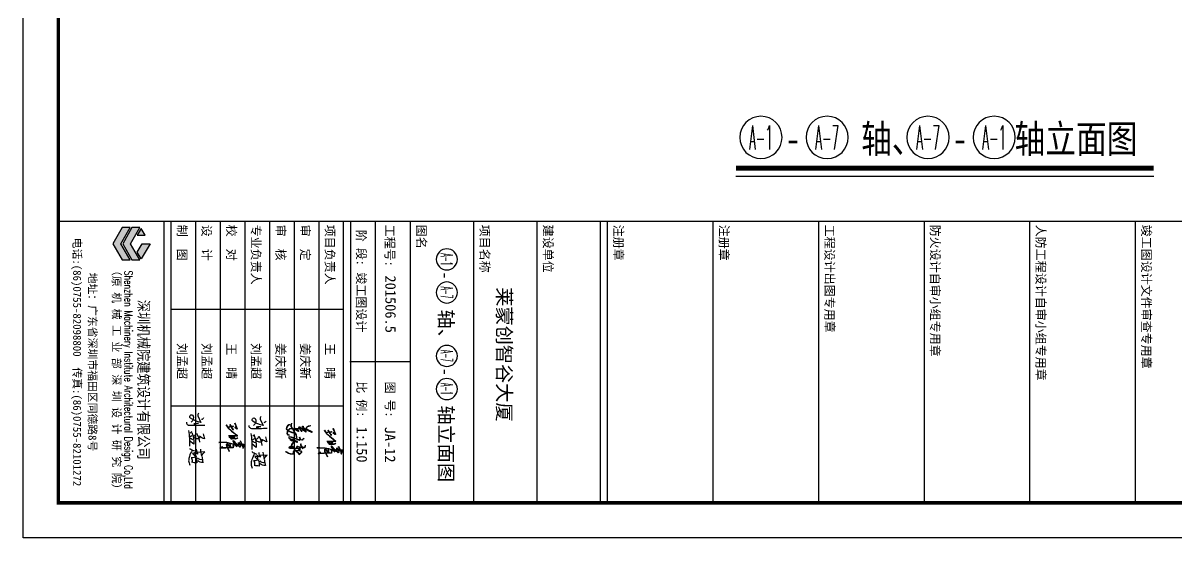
# Model space of a CAD drawing. Extents: x 1980812 to 2578970, y -669191 to 284498.
# Drawn here: x 2354384 to 2403565, y -343756 to -321806 of the extents above; entities that cross this region are included whole.
import ezdxf
from ezdxf.enums import TextEntityAlignment as Align

# ---------------------------------------------------------------- set-up
doc = ezdxf.new("R2010")
doc.units = 0
doc.header["$LTSCALE"] = 1000
doc.header["$MEASUREMENT"] = 0
for name, color, linetype in [('0-电子签名', 7, 'Continuous'), ('AXIS', 3, 'Continuous'), ('AXIS_TEXT', 7, 'Continuous'), ('DIM_SYMB', 3, 'Continuous'), ('PUB_TEXT', 7, 'Continuous'), ('TK', 1, 'Continuous')]:
    doc.layers.add(name, color=color, linetype=linetype)
doc.styles.add('_TCH_AXIS', font='COMPLEX', dxfattribs={"bigfont": 'GBCBIG'})
doc.styles.add('COMPLEX', font='COMPLEX')
doc.styles.add('HEITI', font='simplex.shx', dxfattribs={"width": 0.6, "bigfont": 'hztxt.shx'})
doc.styles.add('SONGTI', font='NSimSun.ttf', dxfattribs={"width": 1.1})
doc.styles.add('黑体', font='simhei.ttf')

# ---------------------------------------------------------------- blocks, each defined once
blk = doc.blocks.new('_AXISO')
blk.add_circle((0, 0), 0.5)
at = {"layer": 'AXIS_TEXT', "style": 'COMPLEX', "width": 1.041667}
blk.add_attdef('A', text='', height=0.56, dxfattribs=at).set_placement((-0.25, -0.28), (0.25, -0.28), align=Align.FIT)
blk = doc.blocks.new('王晴')
at = {"layer": '0-电子签名'}
for p, q in [((200470, -227864), (200610, -227801)), ((200470, -227870), (200609, -227807)), ((200475, -227868), (200615, -227805)), ((200570, -227772), (200568, -227800)), ((200568, -227800), (200576, -227894)), ((200571, -227766), (200569, -227794)), ((200569, -227794), (200577, -227888)), ((200605, -227775), (200570, -227772)), ((200606, -227769), (200571, -227766)), ((200576, -227770), (200574, -227798)), ((200574, -227798), (200581, -227892)), ((200610, -227773), (200576, -227770)), ((200656, -227795), (200605, -227775)), ((200657, -227789), (200606, -227769)), ((200609, -227807), (200656, -227803)), ((200661, -227793), (200610, -227773)), ((200610, -227801), (200657, -227797)), ((200615, -227805), (200661, -227801)), ((200656, -227803), (200656, -227795)), ((200657, -227797), (200657, -227789)), ((200661, -227801), (200661, -227793)), ((200027, -228005), (200173, -227944)), ((200028, -227999), (200174, -227938)), ((200033, -228003), (200178, -227942)), ((200066, -228130), (200161, -228076)), ((200067, -228124), (200162, -228070)), ((200072, -228128), (200167, -228074)), ((200122, -228029), (200114, -228045)), ((200114, -228045), (200122, -228119)), ((200123, -228024), (200115, -228040)), ((200115, -228040), (200123, -228114)), ((200127, -228027), (200120, -228043)), ((200120, -228043), (200127, -228118)), ((200178, -227954), (200136, -228003)), ((200179, -227948), (200137, -227997)), ((200184, -227952), (200142, -228001)), ((200155, -228165), (200226, -228085)), ((200156, -228159), (200227, -228079)), ((200161, -228076), (200199, -228047)), ((200161, -228163), (200232, -228083)), ((200162, -228070), (200200, -228041)), ((200167, -228074), (200205, -228045)), ((200173, -227944), (200178, -227954)), ((200174, -227938), (200179, -227948)), ((200199, -228047), (200174, -228041)), ((200200, -228041), (200175, -228035)), ((200178, -227942), (200184, -227952)), ((200205, -228045), (200180, -228039)), ((200226, -228085), (200296, -227996)), ((200227, -228079), (200297, -227990)), ((200232, -228083), (200302, -227994)), ((200296, -227996), (200344, -227938)), ((200297, -227990), (200345, -227932)), ((200302, -227994), (200350, -227936)), ((200344, -227938), (200353, -227948)), ((200345, -227932), (200354, -227942)), ((200350, -227936), (200359, -227946)), ((200353, -227948), (200354, -228157)), ((200354, -227942), (200355, -228151)), ((200357, -228050), (200360, -228029)), ((200358, -228044), (200361, -228024)), ((200359, -227946), (200360, -228155)), ((200360, -228029), (200397, -228012)), ((200361, -228024), (200398, -228006)), ((200402, -228054), (200362, -228121)), ((200363, -228048), (200366, -228027)), ((200403, -228048), (200363, -228115)), ((200366, -228027), (200402, -228010)), ((200408, -228052), (200368, -228119)), ((200368, -228140), (200424, -228067)), ((200369, -228134), (200425, -228061)), ((200373, -228138), (200430, -228065)), ((200394, -227952), (200408, -227941)), ((200395, -227946), (200409, -227935)), ((200397, -228012), (200416, -228025)), ((200398, -228006), (200416, -228019)), ((200400, -227950), (200414, -227939)), ((200402, -228010), (200421, -228023)), ((200416, -228025), (200402, -228054)), ((200416, -228019), (200403, -228048)), ((200408, -227941), (200427, -227983)), ((200421, -228023), (200408, -228052)), ((200409, -227935), (200428, -227977)), ((200414, -227939), (200433, -227981)), ((200427, -227983), (200423, -228106)), ((200428, -227977), (200424, -228101)), ((200433, -227981), (200429, -228104)), ((200482, -228026), (200471, -228047)), ((200471, -228047), (200513, -228031)), ((200483, -228020), (200472, -228041)), ((200472, -228041), (200514, -228025)), ((200488, -228024), (200477, -228045)), ((200477, -228045), (200519, -228029)), ((200542, -227971), (200482, -228026)), ((200543, -227965), (200483, -228020)), ((200548, -227969), (200488, -228024)), ((200513, -228031), (200565, -227989)), ((200514, -228025), (200566, -227983)), ((200515, -227909), (200581, -227858)), ((200565, -227917), (200515, -227909)), ((200516, -227903), (200582, -227852)), ((200566, -227912), (200516, -227903)), ((200519, -228029), (200571, -227987)), ((200521, -227907), (200587, -227856)), ((200571, -227915), (200521, -227907)), ((200561, -228035), (200539, -228112)), ((200562, -228029), (200540, -228106)), ((200571, -227944), (200542, -227971)), ((200572, -227938), (200543, -227965)), ((200567, -228033), (200545, -228110)), ((200577, -227942), (200548, -227969)), ((200580, -227993), (200561, -228035)), ((200581, -227987), (200562, -228029)), ((200576, -227894), (200565, -227917)), ((200565, -227989), (200616, -227954)), ((200577, -227888), (200566, -227912)), ((200566, -227983), (200617, -227948)), ((200586, -227991), (200567, -228033)), ((200631, -227873), (200571, -227944)), ((200581, -227892), (200571, -227915)), ((200571, -227987), (200622, -227952)), ((200632, -227867), (200572, -227938)), ((200636, -227871), (200577, -227942)), ((200578, -228051), (200599, -228037)), ((200579, -228045), (200600, -228031)), ((200616, -227954), (200580, -227993)), ((200581, -227858), (200610, -227861)), ((200617, -227948), (200581, -227987)), ((200582, -227852), (200611, -227855)), ((200584, -228049), (200605, -228035)), ((200622, -227952), (200586, -227991)), ((200587, -227856), (200616, -227859)), ((200599, -228037), (200626, -228040)), ((200600, -228031), (200627, -228034)), ((200605, -228035), (200632, -228038)), ((200610, -227861), (200631, -227873)), ((200611, -227855), (200632, -227867)), ((200616, -227859), (200636, -227871)), ((200626, -228040), (200643, -228047)), ((200627, -228034), (200643, -228041)), ((200632, -228038), (200648, -228045)), ((200643, -228092), (200641, -228137)), ((200643, -228086), (200642, -228131)), ((200643, -228041), (200643, -228086)), ((200643, -228047), (200643, -228092)), ((200648, -228090), (200647, -228135)), ((200648, -228045), (200648, -228090)), ((200077, -228215), (200156, -228159)), ((200077, -228221), (200155, -228165)), ((200082, -228219), (200161, -228163)), ((200122, -228119), (200142, -228176)), ((200123, -228114), (200143, -228170)), ((200127, -228118), (200148, -228174)), ((200362, -228121), (200363, -228138)), ((200363, -228115), (200364, -228132)), ((200363, -228138), (200368, -228140)), ((200364, -228132), (200369, -228134)), ((200368, -228119), (200369, -228136)), ((200369, -228136), (200373, -228138)), ((200519, -228201), (200513, -228335)), ((200513, -228335), (200516, -228400)), ((200520, -228195), (200514, -228329)), ((200514, -228329), (200517, -228394)), ((200539, -228112), (200519, -228201)), ((200525, -228199), (200519, -228333)), ((200519, -228333), (200522, -228398)), ((200540, -228106), (200520, -228195)), ((200545, -228110), (200525, -228199)), ((200535, -228131), (200633, -228110)), ((200536, -228125), (200634, -228104)), ((200541, -228129), (200639, -228108)), ((200632, -228121), (200548, -228184)), ((200548, -228184), (200567, -228214)), ((200633, -228115), (200549, -228178)), ((200549, -228178), (200568, -228209)), ((200638, -228119), (200554, -228182)), ((200554, -228182), (200572, -228212)), ((200567, -228214), (200602, -228209)), ((200568, -228209), (200603, -228203)), ((200572, -228212), (200607, -228207)), ((200602, -228209), (200658, -228179)), ((200603, -228203), (200659, -228174)), ((200607, -228207), (200664, -228178)), ((200622, -228327), (200612, -228307)), ((200623, -228322), (200613, -228301)), ((200628, -228325), (200618, -228305)), ((200632, -228340), (200622, -228327)), ((200633, -228335), (200623, -228322)), ((200638, -228339), (200628, -228325)), ((200633, -228110), (200632, -228121)), ((200654, -228372), (200632, -228340)), ((200634, -228104), (200633, -228115)), ((200655, -228367), (200633, -228335)), ((200639, -228108), (200638, -228119)), ((200660, -228371), (200638, -228339)), ((200641, -228137), (200648, -228226)), ((200642, -228131), (200649, -228220)), ((200647, -228135), (200654, -228224)), ((200648, -228226), (200651, -228319)), ((200649, -228220), (200652, -228313)), ((200651, -228319), (200654, -228372)), ((200652, -228313), (200655, -228367)), ((200654, -228224), (200657, -228317)), ((200657, -228317), (200660, -228371)), ((200658, -228179), (200712, -228150)), ((200659, -228174), (200713, -228145)), ((200664, -228178), (200718, -228148)), ((200712, -228150), (200734, -228140)), ((200713, -228145), (200735, -228134)), ((200718, -228148), (200740, -228138))]:
    blk.add_line(p, q, dxfattribs=at)
blk = doc.blocks.new('姜庆新')
at = {"color": 7}
for p, q in [((200141, -229180), (200149, -229212)), ((200143, -229185), (200151, -229218)), ((200146, -229181), (200154, -229214)), ((200149, -229212), (200156, -229235)), ((200151, -229218), (200158, -229240)), ((200154, -229214), (200161, -229237)), ((200156, -229235), (200165, -229262)), ((200231, -229255), (200244, -229231)), ((200236, -229256), (200249, -229232)), ((200244, -229231), (200258, -229204)), ((200246, -229236), (200260, -229209)), ((200249, -229232), (200263, -229205)), ((200275, -229208), (200257, -229238)), ((200258, -229204), (200274, -229170)), ((200277, -229213), (200259, -229243)), ((200260, -229209), (200276, -229175)), ((200280, -229210), (200262, -229239)), ((200263, -229205), (200279, -229172)), ((200274, -229170), (200282, -229153)), ((200285, -229182), (200275, -229208)), ((200276, -229175), (200284, -229158)), ((200287, -229188), (200277, -229213)), ((200279, -229172), (200287, -229154)), ((200290, -229184), (200280, -229210)), ((200282, -229153), (200299, -229157)), ((200284, -229158), (200301, -229162)), ((200299, -229157), (200285, -229182)), ((200287, -229154), (200304, -229159)), ((200301, -229162), (200287, -229188)), ((200304, -229159), (200290, -229184)), ((200151, -229365), (200214, -229342)), ((200151, -229374), (200151, -229365)), ((200171, -229374), (200151, -229374)), ((200153, -229370), (200216, -229348)), ((200153, -229379), (200153, -229370)), ((200172, -229379), (200153, -229379)), ((200156, -229367), (200219, -229344)), ((200156, -229375), (200156, -229367)), ((200176, -229375), (200156, -229375)), ((200158, -229240), (200167, -229267)), ((200161, -229237), (200170, -229264)), ((200165, -229262), (200186, -229286)), ((200167, -229267), (200188, -229291)), ((200170, -229264), (200191, -229288)), ((200197, -229345), (200171, -229374)), ((200199, -229351), (200172, -229379)), ((200202, -229347), (200176, -229375)), ((200180, -229434), (200178, -229453)), ((200178, -229453), (200180, -229466)), ((200182, -229440), (200179, -229458)), ((200179, -229458), (200182, -229471)), ((200197, -229409), (200180, -229434)), ((200180, -229466), (200190, -229466)), ((200199, -229414), (200182, -229440)), ((200182, -229471), (200192, -229471)), ((200185, -229436), (200183, -229455)), ((200183, -229455), (200185, -229467)), ((200202, -229411), (200185, -229436)), ((200185, -229467), (200195, -229467)), ((200186, -229286), (200206, -229286)), ((200188, -229291), (200208, -229291)), ((200190, -229466), (200209, -229444)), ((200191, -229288), (200211, -229288)), ((200192, -229471), (200211, -229450)), ((200195, -229467), (200214, -229446)), ((200233, -229289), (200197, -229345)), ((200216, -229376), (200197, -229409)), ((200235, -229294), (200199, -229351)), ((200218, -229382), (200199, -229414)), ((200238, -229290), (200202, -229347)), ((200221, -229378), (200202, -229411)), ((200206, -229286), (200220, -229276)), ((200208, -229291), (200222, -229281)), ((200209, -229444), (200246, -229415)), ((200209, -229522), (200223, -229502)), ((200211, -229288), (200225, -229278)), ((200211, -229450), (200247, -229420)), ((200211, -229527), (200225, -229508)), ((200219, -229352), (200212, -229424)), ((200212, -229424), (200216, -229488)), ((200221, -229358), (200213, -229430)), ((200213, -229430), (200218, -229494)), ((200214, -229342), (200236, -229323)), ((200214, -229446), (200251, -229416)), ((200214, -229524), (200228, -229504)), ((200216, -229348), (200237, -229328)), ((200243, -229355), (200216, -229376)), ((200216, -229488), (200217, -229514)), ((200224, -229354), (200217, -229426)), ((200217, -229426), (200221, -229490)), ((200245, -229360), (200218, -229382)), ((200218, -229494), (200219, -229519)), ((200219, -229344), (200241, -229324)), ((200220, -229365), (200219, -229352)), ((200220, -229276), (200231, -229255)), ((200230, -229378), (200220, -229365)), ((200248, -229357), (200221, -229378)), ((200222, -229370), (200221, -229358)), ((200221, -229490), (200222, -229515)), ((200222, -229281), (200233, -229260)), ((200232, -229383), (200222, -229370)), ((200223, -229502), (200239, -229490)), ((200225, -229367), (200224, -229354)), ((200225, -229278), (200236, -229256)), ((200235, -229380), (200225, -229367)), ((200225, -229508), (200240, -229495)), ((200228, -229504), (200243, -229491)), ((200233, -229260), (200246, -229236)), ((200257, -229238), (200233, -229289)), ((200259, -229243), (200235, -229294)), ((200236, -229323), (200261, -229310)), ((200237, -229328), (200263, -229315)), ((200262, -229239), (200238, -229290)), ((200239, -229490), (200250, -229480)), ((200256, -229504), (200239, -229539)), ((200240, -229495), (200252, -229485)), ((200241, -229324), (200266, -229312)), ((200267, -229321), (200243, -229355)), ((200243, -229491), (200255, -229481)), ((200260, -229506), (200243, -229541)), ((200269, -229327), (200245, -229360)), ((200246, -229415), (200268, -229400)), ((200247, -229420), (200270, -229406)), ((200272, -229323), (200248, -229357)), ((200250, -229480), (200260, -229471)), ((200251, -229416), (200273, -229402)), ((200252, -229485), (200262, -229477)), ((200255, -229481), (200265, -229473)), ((200271, -229475), (200256, -229504)), ((200268, -229395), (200257, -229386)), ((200273, -229481), (200257, -229509)), ((200270, -229400), (200259, -229392)), ((200260, -229471), (200271, -229473)), ((200276, -229477), (200260, -229506)), ((200261, -229310), (200273, -229300)), ((200273, -229397), (200262, -229388)), ((200262, -229477), (200273, -229478)), ((200263, -229315), (200274, -229305)), ((200265, -229473), (200276, -229474)), ((200266, -229312), (200277, -229302)), ((200287, -229300), (200267, -229321)), ((200268, -229400), (200268, -229395)), ((200288, -229305), (200269, -229327)), ((200270, -229406), (200270, -229400)), ((200271, -229473), (200271, -229475)), ((200292, -229302), (200272, -229323)), ((200273, -229300), (200287, -229300)), ((200273, -229402), (200273, -229397)), ((200273, -229478), (200273, -229481)), ((200274, -229305), (200288, -229305)), ((200276, -229474), (200276, -229477)), ((200277, -229302), (200292, -229302)), ((200403, -229449), (200427, -229441)), ((200405, -229454), (200429, -229447)), ((200408, -229450), (200432, -229443)), ((200427, -229441), (200450, -229434)), ((200429, -229447), (200451, -229440)), ((200432, -229443), (200454, -229436)), ((200438, -229349), (200452, -229355)), ((200440, -229355), (200454, -229360)), ((200443, -229351), (200457, -229357)), ((200450, -229434), (200455, -229434)), ((200451, -229440), (200457, -229440)), ((200452, -229355), (200458, -229361)), ((200454, -229360), (200460, -229366)), ((200454, -229436), (200460, -229436)), ((200455, -229434), (200469, -229434)), ((200462, -229495), (200455, -229521)), ((200457, -229357), (200463, -229363)), ((200457, -229440), (200471, -229440)), ((200464, -229501), (200457, -229526)), ((200458, -229361), (200464, -229371)), ((200460, -229366), (200465, -229376)), ((200460, -229436), (200474, -229436)), ((200467, -229497), (200460, -229523)), ((200474, -229481), (200462, -229495)), ((200463, -229363), (200469, -229372)), ((200464, -229371), (200476, -229376)), ((200475, -229486), (200464, -229501)), ((200465, -229376), (200478, -229382)), ((200479, -229483), (200467, -229497)), ((200469, -229372), (200481, -229378)), ((200469, -229434), (200476, -229436)), ((200479, -229393), (200471, -229391)), ((200471, -229440), (200478, -229441)), ((200481, -229399), (200473, -229396)), ((200474, -229436), (200481, -229438)), ((200478, -229460), (200474, -229481)), ((200480, -229465), (200475, -229486)), ((200476, -229376), (200479, -229393)), ((200484, -229395), (200476, -229392)), ((200476, -229436), (200486, -229447)), ((200478, -229382), (200481, -229399)), ((200478, -229441), (200488, -229452)), ((200486, -229447), (200478, -229460)), ((200483, -229462), (200479, -229483)), ((200488, -229452), (200480, -229465)), ((200481, -229378), (200484, -229395)), ((200481, -229438), (200491, -229449)), ((200491, -229449), (200483, -229462)), ((200516, -229497), (200491, -229569)), ((200518, -229502), (200492, -229574)), ((200521, -229498), (200496, -229571)), ((200527, -229494), (200516, -229497)), ((200529, -229499), (200518, -229502)), ((200532, -229496), (200521, -229498)), ((200525, -229509), (200527, -229494)), ((200526, -229515), (200529, -229499)), ((200530, -229511), (200532, -229496)), ((200566, -229410), (200581, -229417)), ((200567, -229416), (200583, -229423)), ((200571, -229412), (200586, -229419)), ((200581, -229417), (200601, -229416)), ((200583, -229423), (200603, -229421)), ((200586, -229419), (200606, -229418)), ((200601, -229313), (200634, -229318)), ((200601, -229416), (200607, -229412)), ((200603, -229318), (200635, -229324)), ((200603, -229421), (200608, -229417)), ((200606, -229314), (200639, -229320)), ((200606, -229418), (200612, -229414)), ((200607, -229412), (200625, -229396)), ((200608, -229417), (200627, -229402)), ((200612, -229414), (200630, -229398)), ((200625, -229396), (200638, -229388)), ((200627, -229402), (200640, -229393)), ((200630, -229398), (200643, -229389)), ((200634, -229318), (200648, -229324)), ((200635, -229324), (200650, -229329)), ((200636, -229491), (200635, -229511)), ((200646, -229446), (200636, -229491)), ((200638, -229496), (200637, -229516)), ((200638, -229388), (200658, -229383)), ((200648, -229451), (200638, -229496)), ((200639, -229320), (200653, -229326)), ((200640, -229393), (200659, -229389)), ((200641, -229493), (200640, -229513)), ((200651, -229448), (200641, -229493)), ((200653, -229348), (200642, -229345)), ((200643, -229389), (200663, -229385)), ((200655, -229353), (200644, -229351)), ((200648, -229422), (200646, -229446)), ((200646, -229512), (200663, -229502)), ((200658, -229350), (200647, -229347)), ((200648, -229324), (200656, -229335)), ((200652, -229398), (200648, -229422)), ((200650, -229427), (200648, -229451)), ((200648, -229518), (200665, -229508)), ((200650, -229329), (200658, -229341)), ((200654, -229403), (200650, -229427)), ((200653, -229423), (200651, -229448)), ((200651, -229514), (200668, -229504)), ((200663, -229371), (200652, -229398)), ((200653, -229326), (200661, -229337)), ((200658, -229341), (200653, -229348)), ((200657, -229399), (200653, -229423)), ((200665, -229376), (200654, -229403)), ((200659, -229346), (200655, -229353)), ((200656, -229335), (200658, -229341)), ((200668, -229372), (200657, -229399)), ((200658, -229341), (200659, -229346)), ((200663, -229343), (200658, -229350)), ((200658, -229383), (200675, -229378)), ((200659, -229389), (200676, -229383)), ((200661, -229337), (200663, -229343)), ((200668, -229362), (200663, -229371)), ((200663, -229385), (200680, -229380)), ((200663, -229502), (200682, -229467)), ((200669, -229368), (200665, -229376)), ((200665, -229508), (200684, -229472)), ((200679, -229375), (200668, -229362)), ((200673, -229364), (200668, -229372)), ((200668, -229504), (200687, -229469)), ((200681, -229380), (200669, -229368)), ((200682, -229434), (200672, -229572)), ((200684, -229377), (200673, -229364)), ((200684, -229440), (200674, -229577)), ((200675, -229378), (200679, -229375)), ((200676, -229383), (200681, -229380)), ((200687, -229436), (200677, -229573)), ((200680, -229380), (200684, -229377)), ((200686, -229426), (200682, -229434)), ((200682, -229467), (200692, -229456)), ((200688, -229431), (200684, -229440)), ((200684, -229472), (200693, -229461)), ((200703, -229449), (200686, -229426)), ((200691, -229428), (200687, -229436)), ((200687, -229469), (200697, -229457)), ((200705, -229454), (200688, -229431)), ((200708, -229450), (200691, -229428)), ((200692, -229456), (200703, -229449)), ((200693, -229461), (200705, -229454)), ((200697, -229457), (200708, -229450)), ((200737, -229440), (200731, -229478)), ((200731, -229478), (200733, -229519)), ((200739, -229445), (200733, -229484)), ((200733, -229484), (200735, -229525)), ((200742, -229442), (200736, -229480)), ((200736, -229480), (200738, -229521)), ((200740, -229409), (200737, -229440)), ((200742, -229414), (200739, -229445)), ((200748, -229395), (200740, -229409)), ((200740, -229524), (200781, -229475)), ((200750, -229400), (200742, -229414)), ((200745, -229411), (200742, -229442)), ((200742, -229529), (200783, -229481)), ((200753, -229397), (200745, -229411)), ((200745, -229525), (200786, -229477)), ((200760, -229393), (200748, -229395)), ((200761, -229399), (200750, -229400)), ((200765, -229395), (200753, -229397)), ((200785, -229413), (200760, -229393)), ((200787, -229419), (200761, -229399)), ((200790, -229415), (200765, -229395)), ((200781, -229475), (200788, -229471)), ((200783, -229481), (200790, -229477)), ((200799, -229429), (200785, -229413)), ((200786, -229477), (200793, -229473)), ((200801, -229434), (200787, -229419)), ((200788, -229471), (200813, -229457)), ((200804, -229431), (200790, -229415)), ((200790, -229477), (200815, -229462)), ((200793, -229473), (200818, -229459)), ((200809, -229439), (200799, -229429)), ((200811, -229444), (200801, -229434)), ((200814, -229440), (200804, -229431)), ((200813, -229457), (200809, -229439)), ((200815, -229462), (200811, -229444)), ((200818, -229459), (200814, -229440)), ((200084, -229634), (200114, -229644)), ((200086, -229639), (200116, -229649)), ((200089, -229636), (200119, -229646)), ((200113, -229691), (200111, -229672)), ((200114, -229696), (200113, -229678)), ((200128, -229709), (200113, -229691)), ((200114, -229644), (200125, -229648)), ((200130, -229714), (200114, -229696)), ((200116, -229649), (200127, -229653)), ((200117, -229692), (200116, -229674)), ((200133, -229711), (200117, -229692)), ((200119, -229646), (200130, -229650)), ((200125, -229648), (200137, -229648)), ((200127, -229653), (200138, -229653)), ((200155, -229730), (200128, -229709)), ((200130, -229650), (200142, -229650)), ((200157, -229736), (200130, -229714)), ((200160, -229732), (200133, -229711)), ((200137, -229648), (200154, -229648)), ((200138, -229653), (200155, -229653)), ((200142, -229650), (200159, -229650)), ((200154, -229648), (200169, -229635)), ((200155, -229653), (200171, -229641)), ((200214, -229751), (200155, -229730)), ((200216, -229757), (200157, -229736)), ((200159, -229650), (200174, -229637)), ((200219, -229753), (200160, -229732)), ((200169, -229635), (200189, -229631)), ((200171, -229641), (200191, -229636)), ((200174, -229637), (200194, -229633)), ((200189, -229631), (200210, -229610)), ((200191, -229636), (200212, -229615)), ((200194, -229633), (200215, -229612)), ((200197, -229539), (200209, -229522)), ((200205, -229539), (200197, -229539)), ((200199, -229544), (200211, -229527)), ((200206, -229544), (200199, -229544)), ((200202, -229541), (200214, -229524)), ((200210, -229541), (200202, -229541)), ((200219, -229542), (200205, -229539)), ((200221, -229547), (200206, -229544)), ((200224, -229544), (200210, -229541)), ((200210, -229610), (200230, -229600)), ((200212, -229615), (200232, -229605)), ((200222, -229599), (200213, -229633)), ((200213, -229633), (200214, -229662)), ((200214, -229662), (200219, -229685)), ((200234, -229746), (200214, -229751)), ((200215, -229612), (200235, -229602)), ((200223, -229604), (200215, -229638)), ((200215, -229638), (200216, -229668)), ((200216, -229668), (200221, -229690)), ((200236, -229751), (200216, -229757)), ((200217, -229514), (200217, -229529)), ((200217, -229529), (200219, -229542)), ((200226, -229600), (200218, -229634)), ((200218, -229634), (200219, -229664)), ((200219, -229519), (200219, -229535)), ((200219, -229535), (200221, -229547)), ((200219, -229664), (200224, -229687)), ((200219, -229685), (200260, -229729)), ((200239, -229748), (200219, -229753)), ((200221, -229690), (200262, -229734)), ((200222, -229515), (200222, -229531)), ((200222, -229531), (200224, -229544)), ((200224, -229579), (200222, -229599)), ((200226, -229584), (200223, -229604)), ((200239, -229539), (200224, -229579)), ((200224, -229687), (200265, -229731)), ((200240, -229544), (200226, -229584)), ((200229, -229581), (200226, -229600)), ((200243, -229541), (200229, -229581)), ((200230, -229600), (200240, -229593)), ((200232, -229605), (200242, -229598)), ((200247, -229719), (200234, -229746)), ((200235, -229602), (200245, -229595)), ((200249, -229724), (200236, -229751)), ((200252, -229721), (200239, -229748)), ((200257, -229509), (200240, -229544)), ((200240, -229593), (200268, -229579)), ((200242, -229598), (200270, -229584)), ((200245, -229595), (200273, -229581)), ((200260, -229705), (200247, -229719)), ((200262, -229710), (200249, -229724)), ((200265, -229707), (200252, -229721)), ((200277, -229685), (200260, -229705)), ((200260, -229729), (200285, -229730)), ((200279, -229690), (200262, -229710)), ((200262, -229734), (200287, -229736)), ((200282, -229687), (200265, -229707)), ((200265, -229731), (200290, -229732)), ((200268, -229579), (200274, -229575)), ((200270, -229584), (200276, -229580)), ((200273, -229581), (200279, -229576)), ((200274, -229575), (200302, -229559)), ((200276, -229580), (200304, -229564)), ((200280, -229674), (200277, -229685)), ((200279, -229576), (200307, -229561)), ((200281, -229679), (200279, -229690)), ((200287, -229661), (200280, -229674)), ((200288, -229666), (200281, -229679)), ((200285, -229675), (200282, -229687)), ((200292, -229663), (200285, -229675)), ((200285, -229730), (200319, -229742)), ((200295, -229637), (200287, -229661)), ((200287, -229736), (200321, -229747)), ((200297, -229642), (200288, -229666)), ((200290, -229732), (200324, -229743)), ((200300, -229639), (200292, -229663)), ((200302, -229617), (200295, -229637)), ((200304, -229622), (200297, -229642)), ((200307, -229619), (200300, -229639)), ((200302, -229559), (200319, -229549)), ((200309, -229592), (200302, -229617)), ((200304, -229564), (200321, -229554)), ((200311, -229597), (200304, -229622)), ((200307, -229561), (200324, -229551)), ((200314, -229593), (200307, -229619)), ((200315, -229562), (200309, -229592)), ((200317, -229567), (200311, -229597)), ((200320, -229564), (200314, -229593)), ((200319, -229549), (200357, -229529)), ((200319, -229742), (200343, -229734)), ((200321, -229554), (200359, -229535)), ((200321, -229747), (200345, -229740)), ((200324, -229551), (200362, -229531)), ((200324, -229743), (200348, -229736)), ((200345, -229732), (200353, -229719)), ((200347, -229737), (200355, -229724)), ((200350, -229733), (200358, -229721)), ((200353, -229719), (200357, -229684)), ((200355, -229724), (200359, -229689)), ((200357, -229529), (200376, -229525)), ((200358, -229721), (200362, -229685)), ((200359, -229535), (200378, -229530)), ((200362, -229531), (200381, -229527)), ((200376, -229525), (200389, -229519)), ((200378, -229530), (200390, -229525)), ((200381, -229527), (200394, -229521)), ((200389, -229519), (200413, -229518)), ((200390, -229525), (200414, -229523)), ((200394, -229521), (200418, -229520)), ((200411, -229662), (200403, -229693)), ((200403, -229693), (200410, -229698)), ((200413, -229668), (200405, -229699)), ((200405, -229699), (200412, -229703)), ((200416, -229664), (200408, -229695)), ((200408, -229695), (200415, -229699)), ((200410, -229698), (200424, -229698)), ((200414, -229637), (200411, -229662)), ((200412, -229703), (200426, -229703)), ((200413, -229518), (200420, -229518)), ((200416, -229642), (200413, -229668)), ((200414, -229523), (200422, -229523)), ((200417, -229614), (200414, -229637)), ((200415, -229699), (200429, -229699)), ((200419, -229619), (200416, -229642)), ((200419, -229639), (200416, -229664)), ((200431, -229584), (200417, -229614)), ((200418, -229520), (200425, -229520)), ((200433, -229590), (200419, -229619)), ((200422, -229616), (200419, -229639)), ((200436, -229586), (200422, -229616)), ((200424, -229698), (200434, -229691)), ((200426, -229703), (200436, -229696)), ((200429, -229699), (200439, -229692)), ((200441, -229556), (200431, -229584)), ((200443, -229561), (200433, -229590)), ((200434, -229691), (200451, -229662)), ((200446, -229558), (200436, -229586)), ((200436, -229696), (200453, -229668)), ((200439, -229692), (200456, -229664)), ((200455, -229521), (200441, -229556)), ((200457, -229526), (200443, -229561)), ((200460, -229523), (200446, -229558)), ((200451, -229662), (200474, -229610)), ((200453, -229668), (200475, -229615)), ((200456, -229664), (200479, -229612)), ((200469, -229603), (200467, -229633)), ((200467, -229633), (200467, -229647)), ((200467, -229647), (200468, -229659)), ((200471, -229608), (200468, -229638)), ((200468, -229659), (200488, -229630)), ((200468, -229638), (200468, -229652)), ((200468, -229652), (200470, -229665)), ((200491, -229569), (200469, -229603)), ((200470, -229665), (200490, -229635)), ((200492, -229574), (200471, -229608)), ((200474, -229605), (200471, -229634)), ((200471, -229634), (200471, -229648)), ((200471, -229648), (200473, -229661)), ((200473, -229661), (200493, -229632)), ((200496, -229571), (200474, -229605)), ((200474, -229610), (200496, -229573)), ((200475, -229615), (200498, -229578)), ((200479, -229612), (200501, -229575)), ((200488, -229630), (200489, -229604)), ((200489, -229604), (200499, -229594)), ((200490, -229635), (200491, -229610)), ((200491, -229610), (200501, -229600)), ((200493, -229632), (200494, -229606)), ((200494, -229606), (200504, -229596)), ((200496, -229573), (200510, -229546)), ((200498, -229578), (200512, -229552)), ((200499, -229594), (200508, -229587)), ((200501, -229575), (200515, -229548)), ((200501, -229600), (200509, -229593)), ((200504, -229596), (200513, -229589)), ((200508, -229587), (200547, -229599)), ((200509, -229593), (200549, -229604)), ((200510, -229546), (200525, -229509)), ((200512, -229552), (200526, -229515)), ((200513, -229589), (200552, -229600)), ((200515, -229548), (200530, -229511)), ((200547, -229599), (200571, -229621)), ((200549, -229604), (200573, -229627)), ((200552, -229600), (200576, -229623)), ((200571, -229621), (200594, -229633)), ((200573, -229627), (200596, -229638)), ((200576, -229623), (200599, -229634)), ((200594, -229633), (200628, -229644)), ((200596, -229638), (200630, -229649)), ((200599, -229634), (200633, -229646)), ((200618, -229635), (200636, -229607)), ((200628, -229661), (200618, -229635)), ((200620, -229641), (200638, -229612)), ((200630, -229666), (200620, -229641)), ((200623, -229637), (200641, -229609)), ((200633, -229663), (200623, -229637)), ((200628, -229644), (200645, -229645)), ((200642, -229676), (200628, -229661)), ((200630, -229649), (200647, -229651)), ((200644, -229682), (200630, -229666)), ((200633, -229646), (200650, -229647)), ((200647, -229678), (200633, -229663)), ((200635, -229511), (200646, -229512)), ((200636, -229607), (200677, -229580)), ((200637, -229516), (200648, -229518)), ((200638, -229612), (200679, -229586)), ((200640, -229513), (200651, -229514)), ((200641, -229609), (200682, -229582)), ((200653, -229688), (200642, -229676)), ((200655, -229693), (200644, -229682)), ((200658, -229690), (200647, -229678)), ((200672, -229679), (200653, -229688)), ((200674, -229685), (200655, -229693)), ((200677, -229681), (200658, -229690)), ((200672, -229572), (200672, -229601)), ((200672, -229601), (200672, -229655)), ((200672, -229655), (200672, -229679)), ((200674, -229577), (200674, -229607)), ((200674, -229607), (200674, -229661)), ((200674, -229661), (200674, -229685)), ((200677, -229580), (200717, -229542)), ((200677, -229573), (200677, -229603)), ((200677, -229603), (200677, -229657)), ((200677, -229657), (200677, -229681)), ((200679, -229586), (200719, -229547)), ((200682, -229582), (200722, -229544)), ((200717, -229542), (200740, -229524)), ((200719, -229547), (200742, -229529)), ((200722, -229544), (200745, -229525)), ((200733, -229519), (200738, -229552)), ((200735, -229525), (200740, -229557)), ((200738, -229521), (200743, -229554)), ((200738, -229552), (200740, -229572)), ((200740, -229557), (200742, -229577)), ((200740, -229572), (200747, -229589)), ((200742, -229577), (200749, -229594)), ((200743, -229554), (200745, -229573)), ((200745, -229573), (200752, -229590)), ((200747, -229589), (200778, -229592)), ((200749, -229594), (200780, -229597)), ((200752, -229590), (200783, -229593)), ((200758, -229763), (200753, -229773)), ((200760, -229768), (200754, -229778)), ((200763, -229765), (200757, -229774)), ((200765, -229750), (200758, -229763)), ((200767, -229755), (200760, -229768)), ((200770, -229752), (200763, -229765)), ((200785, -229720), (200765, -229750)), ((200787, -229726), (200767, -229755)), ((200790, -229722), (200770, -229752)), ((200778, -229592), (200806, -229592)), ((200780, -229597), (200808, -229597)), ((200783, -229593), (200811, -229593)), ((200795, -229702), (200785, -229720)), ((200797, -229707), (200787, -229726)), ((200800, -229704), (200790, -229722)), ((200796, -229691), (200795, -229702)), ((200806, -229658), (200796, -229691)), ((200798, -229696), (200797, -229707)), ((200808, -229663), (200798, -229696)), ((200801, -229692), (200800, -229704)), ((200811, -229660), (200801, -229692)), ((200806, -229592), (200808, -229606)), ((200812, -229634), (200806, -229658)), ((200808, -229597), (200810, -229611)), ((200808, -229606), (200812, -229610)), ((200814, -229639), (200808, -229663)), ((200810, -229611), (200814, -229615)), ((200811, -229593), (200813, -229607)), ((200817, -229636), (200811, -229660)), ((200812, -229610), (200812, -229634)), ((200813, -229607), (200817, -229612)), ((200814, -229615), (200814, -229639)), ((200817, -229612), (200817, -229636))]:
    blk.add_line(p, q, dxfattribs=at)
blk = doc.blocks.new('刘孟超')
at = {"linetype": 'ByBlock'}
for points in [[(495091.72, 145730.1, 0.257492), (495092.62, 145729.9), (495094.78, 145730.83, -0.079168), (495093.34, 145727.45, -1.070102), (495092.37, 145728.17), (495092.37, 145728.17, -0.407235), (495094.73, 145727.64, -16.585249)], [(495095.74, 145732.24, -0.015065), (495095.79, 145727.11, -0.255684), (495095.54, 145726.49, -0.286701), (495094.71, 145726.24, 0.222983)], [(495099.21, 145728.72, 0.162192), (495098.33, 145729.43, -0.131454), (495101.35, 145730.4, 21.415686)], [(495098.53, 145731.66, 0.05888), (495100.2, 145732.13, -0.116148), (495099.38, 145730.47, -0.613981), (495100.26, 145729.8, -0.172484), (495099.9, 145728.8, -0.605124), (495099.21, 145728.72, -0.614486)], [(495103.65, 145730.73, 0.022121), (495105.95, 145731.17, -0.121506), (495104.57, 145732.17), (495104.74, 145729.79)], [(495106.17, 145731.29, 0.056173), (495108.08, 145731.61, -0.1953), (495107.46, 145729.85, -1.31616)], [(495107.13, 145731.4, -0.276036), (495106.52, 145729.82, 0.273163)], [(495095.14, 145730.13, -0.017378), (495095.24, 145728.57, -0.002652), (495095.36, 145729.35, 0.127374)], [(495097.44, 145726.81, -0.049677), (495102.69, 145727.1, 0.119852)], [(495098.1, 145727.91, -0.089002), (495102.03, 145728.53), (495100.84, 145727.12)], [(495100.55, 145728.26, -0.150827), (495099.84, 145727.3, -0.206078)], [(495104.33, 145728.91, -0.086653), (495103.8, 145727.51, -0.315537), (495103.4, 145727.33, -2.029986)], [(495103.71, 145729.37, 0.222169), (495105.27, 145729.99, 0.192394), (495105.09, 145728.11, 0.108587), (495105.96, 145729.01, 0.063647), (495104.64, 145728.99)], [(495104.05, 145728.01, 0.079604), (495106.07, 145727.12, 0.08202), (495107.55, 145726.84, 0.054732), (495108.93, 145727.24, 1.004582)], [(495106.11, 145729.48, -0.115597), (495106.52, 145727.7, 6.775042)], [(495106.39, 145729.34, -0.025855), (495108.2, 145729.57, -0.058915), (495108.01, 145727.83, -0.574013)], [(495106.6, 145727.8, -0.17534), (495108.05, 145727.98, 4.795915)]]:
    blk.add_lwpolyline(points, format="xyb", dxfattribs=at)
for points in [[(495097.79, 145727.94), (495098.33, 145727.38)], [(495099.2, 145727.94), (495099.51, 145727.35)]]:
    blk.add_lwpolyline(points, dxfattribs=at)
blk.add_open_spline([(495093.29, 145731.82), (495093.42, 145731.76), (495093.51, 145731.61), (495093.63, 145731.48), (495093.81, 145731.29), (495093.8, 145731.08)], degree=3, knots=[0, 0, 0, 0, 67.572156, 111.127332, 147.975147, 147.975147, 147.975147, 147.975147])

msp = doc.modelspace()

# ---------------------------------------------------------------- hatches: boundary and pattern name
at = {"layer": 'TK'}
h = msp.add_hatch(color=256, dxfattribs=at)
h.paths.add_polyline_path([(2359254.2, -331570.3), (2359461.1, -331212), (2359800.5, -331212), (2359423.9, -331864.2)])
h.paths.add_polyline_path([(2359423.9, -330559.8), (2359254.2, -330853.7), (2359593.6, -330853.7)])
h.paths.add_polyline_path([(2359026.3, -330526.2), (2358630.3, -331212), (2359026.3, -331897.8), (2359365.7, -331897.8), (2358969.7, -331212), (2359365.7, -330526.2)])
h.paths.add_polyline_path([(2358213.3, -331212), (2358609.3, -331897.8), (2358948.7, -331897.8), (2358552.7, -331212), (2358948.7, -330526.2), (2358609.3, -330526.2)])

# ---------------------------------------------------------------- linework, layer by layer
at = {"layer": 'DIM_SYMB'}
msp.add_line((2384770.5, -328339.5), (2402581.5, -328339.5), dxfattribs=at)
at = {"layer": 'DIM_SYMB', "const_width": 210}
msp.add_lwpolyline([(2384771.5, -327991.3), (2402568.5, -327991.3)], dxfattribs=at)
at = {"layer": 'TK'}
for p, q in [((2355884.4, -330255.6), (2441984.4, -330255.6)), ((2355884.4, -342255.6), (2355884.4, -330255.6)), ((2360384.4, -330255.6), (2360384.4, -342255.6)), ((2360684.4, -330255.6), (2360684.4, -342255.6)), ((2361734.4, -330255.6), (2361734.4, -342255.6)), ((2362784.4, -330255.6), (2362784.4, -342255.6)), ((2363834.4, -330255.6), (2363834.4, -342255.6)), ((2364884.4, -330255.6), (2364884.4, -342255.6)), ((2365934.4, -330255.6), (2365934.4, -342255.6)), ((2366984.4, -330255.6), (2366984.4, -342255.6)), ((2368034.4, -330255.6), (2368034.4, -342255.6)), ((2368334.4, -330255.6), (2368334.4, -342255.6)), ((2368334.4, -330255.6), (2368334.4, -342255.6)), ((2368334.4, -330255.6), (2368334.4, -342255.6)), ((2369384.4, -330255.6), (2369384.4, -342255.6)), ((2370884.4, -330255.6), (2370884.4, -342255.6)), ((2373584.4, -330255.6), (2373584.4, -342255.6)), ((2376284.4, -330255.6), (2376284.4, -342255.6)), ((2376284.4, -330255.6), (2376284.4, -342255.6)), ((2376284.4, -330255.6), (2376284.4, -342255.6)), ((2376284.4, -330255.6), (2376284.4, -342255.6)), ((2376284.4, -330255.6), (2376284.4, -342255.6)), ((2378984.4, -330255.6), (2378984.4, -342255.6)), ((2378984.4, -330255.6), (2378984.4, -342255.6)), ((2378984.4, -330255.6), (2378984.4, -342255.6)), ((2378984.4, -330255.6), (2378984.4, -342255.6)), ((2378984.4, -330255.6), (2378984.4, -342255.6)), ((2379284.4, -330255.6), (2379284.4, -342255.6)), ((2383784.4, -330255.6), (2383784.4, -342255.6)), ((2388284.4, -330255.6), (2388284.4, -342255.6)), ((2392784.4, -330255.6), (2392784.4, -342255.6)), ((2397284.4, -330255.6), (2397284.4, -342255.6)), ((2401784.4, -330255.6), (2401784.4, -342255.6)), ((2360684.4, -334005.6), (2368034.4, -334005.6)), ((2368314, -336236.7), (2370884.4, -336236.7)), ((2360684.4, -338130.6), (2368034.4, -338130.6)), ((2355884.4, -342255.6), (2441984.4, -342255.6))]:
    msp.add_line(p, q, dxfattribs=at)
for points in [[(2443484.4, -217605.6), (2443484.4, -343755.6), (2354384.4, -343755.6), (2354384.4, -217605.6)], [(2358213.3, -331212), (2358609.3, -331897.8), (2358948.7, -331897.8), (2358552.7, -331212), (2358948.7, -330526.2), (2358609.3, -330526.2)], [(2359026.3, -330526.2), (2358630.3, -331212), (2359026.3, -331897.8), (2359365.7, -331897.8), (2358969.7, -331212), (2359365.7, -330526.2)], [(2359423.9, -330559.8), (2359254.2, -330853.7), (2359593.6, -330853.7)], [(2359254.2, -331570.3), (2359461.1, -331212), (2359800.5, -331212), (2359423.9, -331864.2)]]:
    msp.add_lwpolyline(points, close=True, dxfattribs=at)
at = {"layer": 'TK', "const_width": 150}
msp.add_lwpolyline([(2355884.4, -342255.6), (2441984.4, -342255.6), (2441984.4, -221355.6), (2355884.4, -221355.6)], close=True, dxfattribs=at)

# ---------------------------------------------------------------- block references
at = {"color": 3, "xscale": 128.304, "yscale": 128.304, "zscale": 128.304, "rotation": 270}
for p in [(-16335894.3, 63183807.9), (-16333234.8, 63183672.6)]:
    msp.add_blockref('刘孟超', p, dxfattribs=at)
at = {"rotation": 270}
for name, p, xscale, yscale, zscale in [('王晴', (2754215.9, 4010.3), 1.71406125, 1.71406125, 1.71406125), ('姜庆新', (2780154.1, 22139.1), 1.804275, 1.804275, 1.804275), ('王晴', (2758401.4, 3778), 1.71406125, 1.71406125, 1.71406125)]:
    msp.add_blockref(name, p, dxfattribs=dict(at, xscale=xscale, yscale=yscale, zscale=zscale))
at = {"layer": 'AXIS'}
ref = msp.add_blockref('_AXISO', (2385833.5, -326680.5), dxfattribs=dict(at, xscale=-1800, yscale=1800, zscale=1800))
ref.add_attrib('A', 'A-1', dxfattribs={"layer": 'AXIS_TEXT', "height": 1018.23, "style": '_TCH_AXIS', "width": 0.375}).set_placement((2385324.4, -327189.6), (2386342.7, -327189.6), align=Align.FIT)
ref = msp.add_blockref('_AXISO', (2388655.2, -326680.5), dxfattribs=dict(at, xscale=-1800, yscale=1800, zscale=1800))
ref.add_attrib('A', 'A-7', dxfattribs={"layer": 'AXIS_TEXT', "height": 1018.23, "style": '_TCH_AXIS', "width": 0.344262}).set_placement((2388146.1, -327189.6), (2389164.4, -327189.6), align=Align.FIT)
ref = msp.add_blockref('_AXISO', (2392954, -326680.5), dxfattribs=dict(at, xscale=-1800, yscale=1800, zscale=1800))
ref.add_attrib('A', 'A-7', dxfattribs={"layer": 'AXIS_TEXT', "height": 1018.23, "style": '_TCH_AXIS', "width": 0.344262}).set_placement((2392444.9, -327189.6), (2393463.2, -327189.6), align=Align.FIT)
ref = msp.add_blockref('_AXISO', (2395775.7, -326680.5), dxfattribs=dict(at, xscale=-1800, yscale=1800, zscale=1800))
ref.add_attrib('A', 'A-1', dxfattribs={"layer": 'AXIS_TEXT', "height": 1018.23, "style": '_TCH_AXIS', "width": 0.375}).set_placement((2395266.6, -327189.6), (2396284.9, -327189.6), align=Align.FIT)
ref = msp.add_blockref('_AXISO', (2372444.7, -331880.9), dxfattribs=dict(at, xscale=-900, yscale=900, zscale=900, rotation=270))
ref.add_attrib('A', 'A-1', dxfattribs={"layer": 'AXIS_TEXT', "height": 509.12, "rotation": 270, "style": '_TCH_AXIS', "width": 0.375}).set_placement((2372190.2, -331626.3), (2372190.2, -332135.4), align=Align.FIT)
ref = msp.add_blockref('_AXISO', (2372444.7, -333291.7), dxfattribs=dict(at, xscale=-900, yscale=900, zscale=900, rotation=270))
ref.add_attrib('A', 'A-7', dxfattribs={"layer": 'AXIS_TEXT', "height": 509.12, "rotation": 270, "style": '_TCH_AXIS', "width": 0.344262}).set_placement((2372190.2, -333037.2), (2372190.2, -333546.3), align=Align.FIT)
ref = msp.add_blockref('_AXISO', (2372444.7, -335996.1), dxfattribs=dict(at, xscale=-900, yscale=900, zscale=900, rotation=270))
ref.add_attrib('A', 'A-7', dxfattribs={"layer": 'AXIS_TEXT', "height": 509.12, "rotation": 270, "style": '_TCH_AXIS', "width": 0.344262}).set_placement((2372190.2, -335741.6), (2372190.2, -336250.7), align=Align.FIT)
ref = msp.add_blockref('_AXISO', (2372444.7, -337407), dxfattribs=dict(at, xscale=-900, yscale=900, zscale=900, rotation=270))
ref.add_attrib('A', 'A-1', dxfattribs={"layer": 'AXIS_TEXT', "height": 509.12, "rotation": 270, "style": '_TCH_AXIS', "width": 0.375}).set_placement((2372190.2, -337152.4), (2372190.2, -337661.5), align=Align.FIT)

# ---------------------------------------------------------------- texts
at = {"layer": 'PUB_TEXT', "style": '黑体', "width": 0.8}
for s, p in [('轴、      轴立面图', (2390105.7, -327341)), ('-', (2386871.5, -327341)), ('-', (2393992, -327341))]:
    msp.add_text(s, height=1200, dxfattribs=at).set_placement(p)
for p in [(2372114.5, -332399.9), (2372114.5, -336515.1)]:
    msp.add_text('-', height=600, rotation=270, dxfattribs=at).set_placement(p)
at = {"layer": 'TK', "style": 'SONGTI'}
for s, p in [('制  图', (2360971.7, -330402.1)), ('设  计', (2362021.7, -330402.1)), ('校  对', (2363071.7, -330402.1)), ('专业负责人', (2364121.7, -330402.1)), ('审  核', (2365171.7, -330402.1)), ('审  定', (2366221.7, -330402.1)), ('项目负责人', (2367271.7, -330402.1)), ('工程号:', (2369825.4, -330402.1)), ('图名', (2371171.7, -330402.1)), ('项目名称', (2373871.7, -330402.1)), ('建设单位', (2376571.7, -330402.1)), ('注册章', (2379571.7, -330402.1)), ('注册章', (2384071.7, -330402.1)), ('工程设计出图专用章', (2388571.7, -330402.1)), ('防火设计自审小组专用章', (2393071.7, -330402.1)), ('人防工程设计自审小组专用章', (2397571.7, -330402.1)), ('竣工图设计文件审查专用章', (2402071.7, -330402.1)), ('比 例:', (2368621.7, -337079))]:
    msp.add_text(s, height=375, rotation=270, dxfattribs=at).set_placement(p)
for s, p in [('阶 段:', (2368794.1, -331385.2)), ('图 号:', (2370022.4, -337854.9))]:
    msp.add_text(s, height=375, rotation=270, dxfattribs=at).set_placement(p, align=Align.MIDDLE_CENTER)
at = {"layer": 'TK'}
for s, height, style, p in [('电话:(86)0755-82098800  传真:(86)0755-82101272', 338.437, 'SONGTI', (2356520.4, -336255.6)), ('（原 机 械 工 业 部 深 圳 设 计 研 究 院）', 342, 'SONGTI', (2358198.6, -337012.7)), ('地址：广东省深圳市福田区同德路8号', 338.437, 'SONGTI', (2357174.6, -336255.6)), ('深圳机械院建筑设计有限公司', 525, 'HEITI', (2359241.2, -337012.7))]:
    msp.add_text(s, height=height, rotation=270, dxfattribs=dict(at, style=style)).set_placement(p, align=Align.CENTER)
at = {"layer": 'TK', "style": 'HEITI', "width": 0.7}
msp.add_text('Shenzhen Machinery Institute Architectural Design Co,Ltd', height=343.5, rotation=270, dxfattribs=at).set_placement((2358710, -337012.7), align=Align.CENTER)
at = {"layer": 'TK', "color": 4, "style": 'SONGTI'}
msp.add_text('竣工图设计', height=375, rotation=270, dxfattribs=at).set_placement((2368794.1, -333713.2), align=Align.MIDDLE_CENTER)
for s, height, p in [('201506.5', 450, (2369825.4, -332565.8)), ('莱蒙创智谷大厦', 600, (2374594.4, -333068.7)), ('轴、      轴立面图', 600, (2372114.5, -334017)), ('刘孟超', 375, (2360971.7, -335451.8)), ('刘孟超', 375, (2362021.7, -335451.8)), ('王  晴', 375, (2363071.7, -335451.8)), ('刘孟超', 375, (2364121.7, -335451.8)), ('姜庆新', 375, (2365171.7, -335451.8)), ('姜庆新', 375, (2366221.7, -335451.8)), ('王  晴', 375, (2367271.7, -335451.8)), ('1:150', 450, (2368600.7, -339012.1)), ('JA-12', 450, (2369805.2, -339012.1))]:
    msp.add_text(s, height=height, rotation=270, dxfattribs=at).set_placement(p)

doc.saveas('drawing.dxf')
